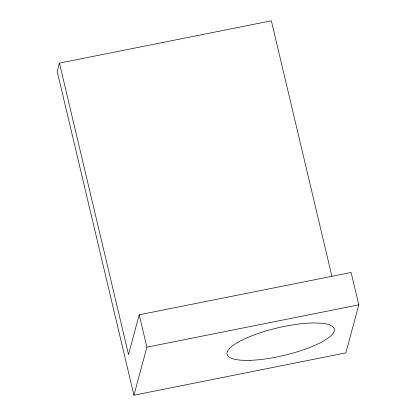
<?xml version="1.0" encoding="UTF-8"?>
<svg xmlns="http://www.w3.org/2000/svg" width="416" height="416" viewBox="0 0 416 416"><rect width="100%" height="100%" fill="white"/><g stroke="black" fill="none" stroke-linecap="round" stroke-linejoin="round"><path stroke-width="0.62" d="M59.441 63.112L57.195 71.438L133.931 395.2L345.842 352.888L358.805 304.855L351.13 272.48L139.22 314.792L128.508 354.5L59.441 63.112L271.352 20.8L331.874 276.156M133.931 395.2L146.895 347.168L139.22 314.792M146.895 347.168L358.805 304.855M250.349 360.313A55.084 14.134 -13.3 0 0 334.24 330.964A55.084 14.134 -13.3 0 0 257.53 333.689A55.084 14.134 -13.3 0 0 250.349 360.313"/></g></svg>
